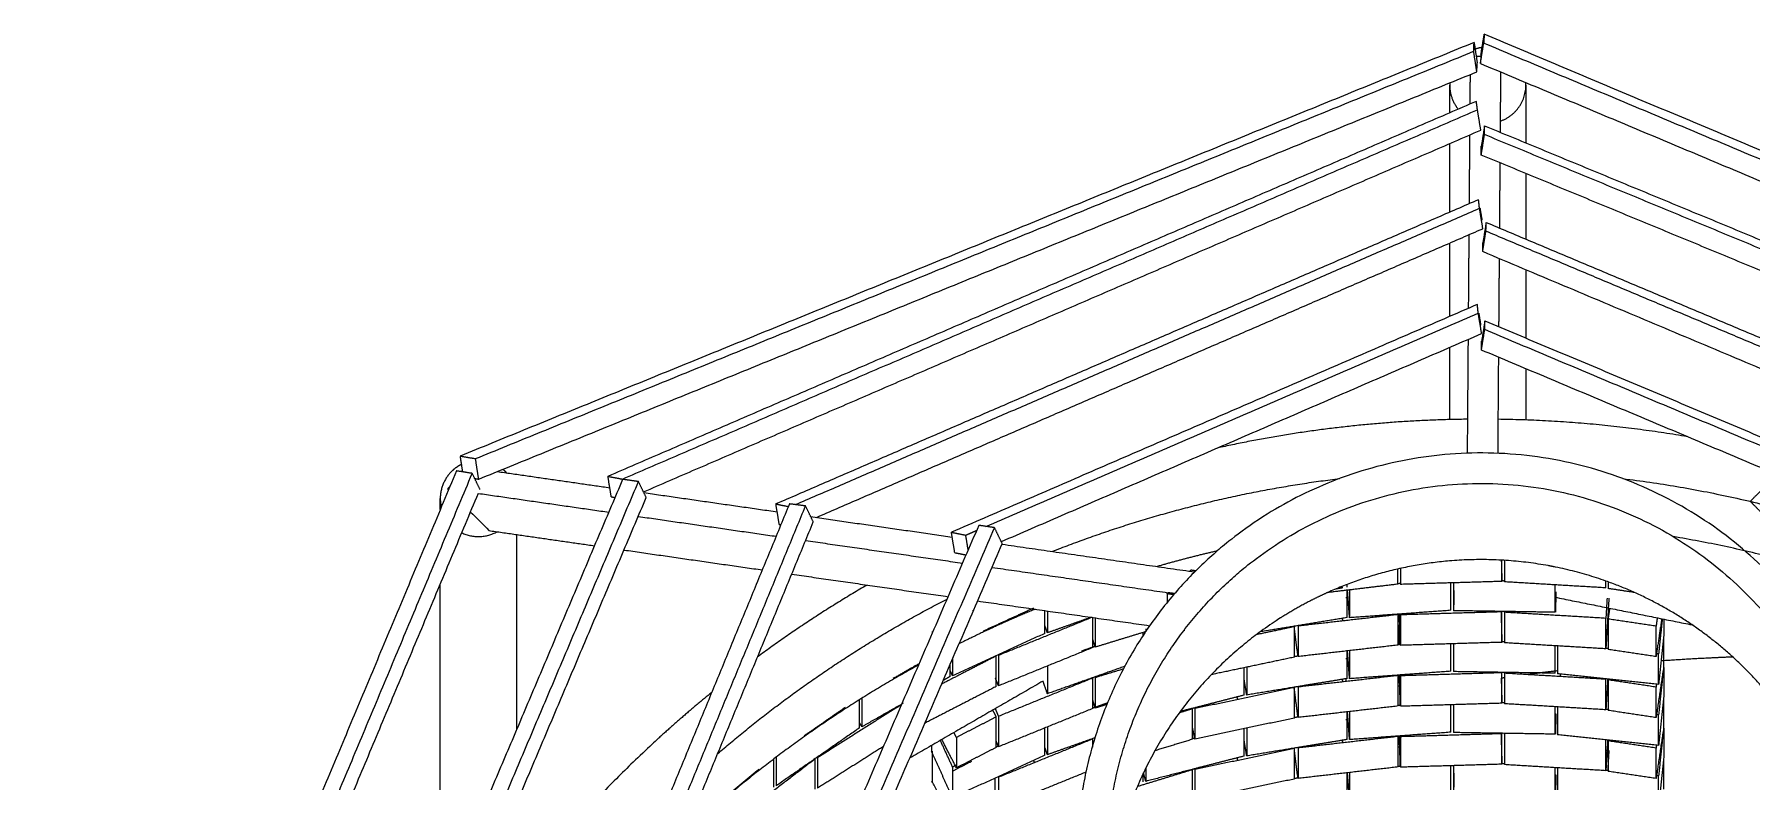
# Model space of a CAD drawing. Header units: millimetres. Extents: x 507.9 to 541, y 40.2 to 69.3.
# Drawn here: x 512.648 to 516.027, y 49.346 to 50.817 of the extents above; entities that cross this region are included whole.
import ezdxf

# ---------------------------------------------------------------- set-up
doc = ezdxf.new("R2010")
doc.units = ezdxf.units.MM
doc.layers.add('Make2D$Visible$Curves', color=7, linetype='Continuous', true_color=0x000000)

msp = doc.modelspace()

# ---------------------------------------------------------------- linework, layer by layer
at = {"layer": 'Make2D$Visible$Curves', "color": 18, "lineweight": -3, "true_color": 0x000000}
for points, degree in [([(515.48117, 50.80128), (514.48357, 50.39406), (513.48596, 49.98684)], 2), ([(515.48035, 50.78384), (515.48076, 50.79256), (515.48117, 50.80128)], 2), ([(515.48117, 50.80128), (515.48429, 50.7811), (515.48741, 50.76092)], 2), ([(515.49367, 50.75994), (515.49689, 50.78007), (515.50011, 50.80021)], 2), ([(515.49469, 50.77704), (515.49791, 50.79717), (515.50113, 50.81731)], 2), ([(515.50113, 50.81731), (515.50062, 50.80876), (515.50011, 50.80021)], 2), ([(515.50011, 50.80021), (516.47997, 50.38855), (517.45984, 49.97688)], 2), ([(517.49195, 49.98068), (516.49654, 50.399), (515.50113, 50.81731)], 2), ([(513.5159, 49.98172), (514.49813, 50.38278), (515.48035, 50.78384)], 2), ([(515.48658, 50.74348), (515.48347, 50.76366), (515.48035, 50.78384)], 2), ([(515.49587, 50.77337), (515.49075, 50.77339), (515.48564, 50.7734)], 2), ([(515.49469, 50.77704), (515.49418, 50.76849), (515.49367, 50.75994)], 2), ([(515.4963, 50.77636), (515.49549, 50.7767), (515.49469, 50.77704)], 2), ([(513.52214, 49.94136), (514.50436, 50.34242), (515.48658, 50.74348)], 2), ([(515.47326, 50.73804), (515.47304, 50.70896), (515.47282, 50.67988)], 2), ([(515.48658, 50.74348), (515.48699, 50.7522), (515.48741, 50.76092)], 2), ([(515.49367, 50.75994), (516.47353, 50.34827), (517.4534, 49.93661)], 2), ([(515.5333, 50.74367), (515.53285, 50.68412), (515.5324, 50.62457)], 2), ([(515.43315, 50.66268), (515.43315, 50.68999), (515.43315, 50.7173)], 2), ([(515.58315, 50.7173), (515.58315, 50.66064), (515.58315, 50.60397)], 2), ([(515.48553, 50.68532), (514.63105, 50.31607), (513.77656, 49.94682)], 2), ([(513.80518, 49.94146), (514.64651, 50.30514), (515.48784, 50.66883)], 2), ([(515.48784, 50.66883), (515.48669, 50.67707), (515.48553, 50.68532)], 2), ([(515.49438, 50.6286), (515.49111, 50.64871), (515.48784, 50.66883)], 2), ([(515.50179, 50.63723), (515.49861, 50.6171), (515.49544, 50.59696)], 2), ([(515.50163, 50.61988), (515.50171, 50.62856), (515.50179, 50.63723)], 2), ([(515.50179, 50.63723), (516.34591, 50.28795), (517.19004, 49.93866)], 2), ([(513.84662, 49.91632), (514.6705, 50.27246), (515.49438, 50.6286)], 2), ([(515.43315, 50.46703), (515.43315, 50.53458), (515.43315, 50.60213)], 2), ([(515.47236, 50.61912), (515.47185, 50.5516), (515.47134, 50.48409)], 2), ([(515.49528, 50.5796), (515.49845, 50.59974), (515.50163, 50.61988)], 2), ([(515.49528, 50.5796), (515.49536, 50.58828), (515.49544, 50.59696)], 2), ([(515.49544, 50.59696), (515.49665, 50.59646), (515.49786, 50.59596)], 2), ([(517.16147, 49.93283), (516.33155, 50.27636), (515.50163, 50.61988)], 2), ([(517.15512, 49.89256), (516.3252, 50.23608), (515.49528, 50.5796)], 2), ([(515.53195, 50.56443), (515.53146, 50.5002), (515.53097, 50.43597)], 2), ([(515.58315, 50.54323), (515.58315, 50.47868), (515.58315, 50.41413)], 2), ([(515.49, 50.49166), (514.79855, 50.19204), (514.10711, 49.89242)], 2), ([(514.14588, 49.89127), (514.81887, 50.183), (515.49186, 50.47474)], 2), ([(515.49186, 50.47474), (515.49093, 50.4832), (515.49, 50.49166)], 2), ([(515.49846, 50.43457), (515.49516, 50.45465), (515.49186, 50.47474)], 2), ([(515.49276, 50.47488), (515.49468, 50.46319), (515.49661, 50.4515)], 2), ([(514.1869, 49.86602), (514.84268, 50.15029), (515.49846, 50.43457)], 2), ([(515.49661, 50.4515), (515.49636, 50.45139), (515.49611, 50.45128)], 2), ([(515.49808, 50.38933), (515.5013, 50.40945), (515.50452, 50.42957)], 2), ([(515.50494, 50.44692), (515.50172, 50.4268), (515.4985, 50.40668)], 2), ([(515.50452, 50.42957), (515.50473, 50.43825), (515.50494, 50.44692)], 2), ([(516.82022, 49.87564), (516.16237, 50.15261), (515.50452, 50.42957)], 2), ([(515.50494, 50.44692), (516.17696, 50.16411), (516.84898, 49.8813)], 2), ([(515.43315, 50.26167), (515.43315, 50.33397), (515.43315, 50.40626)], 2), ([(515.47087, 50.42261), (515.47032, 50.35029), (515.46977, 50.27798)], 2), ([(515.49808, 50.38933), (515.49829, 50.39801), (515.4985, 50.40668)], 2), ([(515.4985, 50.40668), (515.4996, 50.40622), (515.50071, 50.40576)], 2), ([(516.77267, 49.85271), (516.13537, 50.12102), (515.49808, 50.38933)], 2), ([(515.53051, 50.37568), (515.53001, 50.30873), (515.5295, 50.24179)], 2), ([(515.58315, 50.35352), (515.58315, 50.28638), (515.58315, 50.21924)], 2), ([(515.48754, 50.28524), (514.97003, 50.06099), (514.45251, 49.83674)], 2), ([(514.52059, 49.84829), (515.00499, 50.0583), (515.48939, 50.26832)], 2), ([(515.48939, 50.26832), (515.48847, 50.27678), (515.48754, 50.28524)], 2), ([(515.496, 50.22815), (515.4927, 50.24823), (515.48939, 50.26832)], 2), ([(515.49033, 50.26828), (515.49224, 50.25668), (515.49415, 50.24508)], 2), ([(514.55105, 49.81847), (515.02352, 50.02331), (515.496, 50.22815)], 2), ([(515.49415, 50.24508), (515.49376, 50.24491), (515.49337, 50.24474)], 2), ([(515.49562, 50.19557), (515.49884, 50.21568), (515.50206, 50.2358)], 2), ([(515.50248, 50.25315), (515.49926, 50.23304), (515.49604, 50.21292)], 2), ([(515.50206, 50.2358), (515.50227, 50.24448), (515.50248, 50.25315)], 2), ([(516.48261, 49.82292), (515.99233, 50.02936), (515.50206, 50.2358)], 2), ([(515.50248, 50.25315), (516.00693, 50.04086), (516.51137, 49.82857)], 2), ([(515.43315, 50.05866), (515.43315, 50.12978), (515.43315, 50.2009)], 2), ([(515.46931, 50.21658), (515.46846, 50.10452), (515.46761, 49.99245)], 2), ([(515.49562, 50.19557), (515.49583, 50.20424), (515.49604, 50.21292)], 2), ([(516.47617, 49.78268), (515.98589, 49.98912), (515.49562, 50.19557)], 2), ([(515.49604, 50.21292), (515.49714, 50.21245), (515.49825, 50.21199)], 2), ([(515.52904, 50.18149), (515.52832, 50.08687), (515.52761, 49.99226)], 2), ([(515.58315, 50.15871), (515.58315, 50.10827), (515.58315, 50.05783)], 2), ([(513.47849, 49.95765), (513.06307, 48.96514), (512.64765, 47.97263)], 2), ([(513.50943, 49.95268), (513.49396, 49.95517), (513.47849, 49.95765)], 2), ([(513.49078, 49.95568), (513.48837, 49.97126), (513.48596, 49.98684)], 2), ([(513.48596, 49.98684), (513.50093, 49.98428), (513.5159, 49.98172)], 2), ([(513.52214, 49.94136), (513.51902, 49.96154), (513.5159, 49.98172)], 2), ([(513.55889, 49.95637), (513.66958, 49.94042), (513.78026, 49.92447)], 2), ([(512.69102, 47.99787), (513.10023, 48.97527), (513.50943, 49.95268)], 2), ([(513.8054, 49.94098), (513.44819, 49.09725), (513.09099, 48.25351)], 2), ([(513.13386, 48.27709), (513.48526, 49.10682), (513.83665, 49.93655)], 2), ([(513.46568, 49.9267), (513.46334, 49.92437), (513.46099, 49.92204)], 2), ([(513.46099, 49.92204), (513.4624, 49.92184), (513.46381, 49.92164)], 2), ([(513.46099, 49.92204), (513.4616, 49.92143), (513.46221, 49.92082), (513.46282, 49.92021)], 3), ([(513.52469, 49.92123), (513.51706, 49.93695), (513.50943, 49.95268)], 2), ([(513.51454, 49.94266), (513.51834, 49.94201), (513.52214, 49.94136)], 2), ([(513.78311, 49.90659), (513.77984, 49.9267), (513.77656, 49.94682)], 2), ([(513.77656, 49.94682), (513.79087, 49.94414), (513.80518, 49.94146)], 2), ([(513.80529, 49.94076), (513.80524, 49.94111), (513.80518, 49.94146)], 2), ([(513.83665, 49.93655), (513.82103, 49.93877), (513.8054, 49.94098)], 2), ([(513.85187, 49.90516), (513.84426, 49.92086), (513.83665, 49.93655)], 2), ([(516.02469, 49.89761), (516.03888, 49.91171), (516.05306, 49.92581)], 2), ([(512.70628, 47.96641), (513.11393, 48.94011), (513.52158, 49.9138)], 2), ([(513.14908, 48.24569), (513.50047, 49.07542), (513.85187, 49.90516)], 2), ([(513.44655, 49.88133), (513.44655, 49.89228), (513.44655, 49.90324)], 2), ([(513.52139, 49.91334), (513.64998, 49.89481), (513.77857, 49.87628)], 2), ([(514.13384, 49.89266), (513.85519, 49.21658), (513.57654, 48.5405)], 2), ([(513.61944, 48.56449), (513.89241, 49.22651), (514.16538, 49.88853)], 2), ([(513.78311, 49.90659), (513.78681, 49.9059), (513.79051, 49.90521)], 2), ([(513.84767, 49.91476), (513.97869, 49.89588), (514.10971, 49.877)], 2), ([(514.11371, 49.85225), (514.11041, 49.87234), (514.10711, 49.89242)], 2), ([(514.10711, 49.89242), (514.1194, 49.88993), (514.13169, 49.88745)], 2), ([(514.16538, 49.88853), (514.14961, 49.8906), (514.13384, 49.89266)], 2), ([(514.18066, 49.85728), (514.17302, 49.87291), (514.16538, 49.88853)], 2), ([(516.05289, 49.86925), (516.03879, 49.88343), (516.02469, 49.89761)], 2), ([(513.50612, 49.87665), (513.51823, 49.86446), (513.53034, 49.85228), (513.54245, 49.8401)], 3), ([(513.63472, 48.53324), (513.90769, 49.19526), (514.18066, 49.85728)], 2), ([(513.83668, 49.86791), (513.97237, 49.84836), (514.10806, 49.82881)], 2), ([(514.11371, 49.85225), (514.11537, 49.85192), (514.11702, 49.85158)], 2), ([(514.17566, 49.8675), (514.31486, 49.84744), (514.45405, 49.82738)], 2), ([(513.54245, 49.8401), (513.64624, 49.82514), (513.75003, 49.81019)], 2), ([(513.59655, 49.83202), (513.59655, 49.63996), (513.59655, 49.44789)], 2), ([(514.5064, 49.8504), (514.28919, 49.34632), (514.07198, 48.84224)], 2), ([(514.11484, 48.86554), (514.32614, 49.35566), (514.53744, 49.84577)], 2), ([(514.1655, 49.82053), (514.31993, 49.79828), (514.47436, 49.77603)], 2), ([(514.45912, 49.79657), (514.45581, 49.81666), (514.45251, 49.83674)], 2), ([(514.45251, 49.83674), (514.46664, 49.83388), (514.48076, 49.83102)], 2), ([(514.48076, 49.83102), (514.49144, 49.83565), (514.50211, 49.84028)], 2), ([(514.48553, 49.80198), (514.48315, 49.8165), (514.48076, 49.83102)], 2), ([(514.53744, 49.84577), (514.52192, 49.84809), (514.5064, 49.8504)], 2), ([(514.55262, 49.81428), (514.54503, 49.83003), (514.53744, 49.84577)], 2), ([(513.80867, 49.80174), (513.94453, 49.78216), (514.08039, 49.76259)], 2), ([(514.13001, 48.83405), (514.34132, 49.32416), (514.55262, 49.81428)], 2), ([(514.45912, 49.79657), (514.47019, 49.79433), (514.48127, 49.79209)], 2), ([(514.55228, 49.81323), (514.74184, 49.78592), (514.9314, 49.7586)], 2), ([(514.13843, 49.75422), (514.29215, 49.73207), (514.44587, 49.70992)], 2), ([(514.53261, 49.76763), (514.70563, 49.7427), (514.87865, 49.71777)], 2), ([(514.92374, 49.76213), (514.92268, 49.76107), (514.92161, 49.76001)], 2), ([(514.93361, 49.76071), (514.92867, 49.76142), (514.92374, 49.76213)], 2), ([(515.33106, 49.73452), (515.33106, 49.74953), (515.33106, 49.76454)], 2), ([(515.33605, 49.76555), (515.33605, 49.7498), (515.33605, 49.73406)], 2), ([(515.53472, 49.78185), (515.53534, 49.76092), (515.53596, 49.74)], 2), ([(515.53596, 49.74), (515.53596, 49.76089), (515.53596, 49.78178)], 2), ([(515.54089, 49.78149), (515.54089, 49.76029), (515.54089, 49.7391)], 2), ([(515.62738, 49.77153), (515.63331, 49.77033), (515.63924, 49.76913)], 2), ([(513.44655, 49.09335), (513.44655, 49.41396), (513.44655, 49.73457)], 2), ([(514.87693, 49.7156), (514.878, 49.71666), (514.87906, 49.71771)], 2), ([(514.89165, 49.7159), (514.88535, 49.71681), (514.87906, 49.71771)], 2), ([(515.33106, 49.73452), (515.26205, 49.72628), (515.19303, 49.71803)], 2), ([(515.2217, 49.72707), (515.21542, 49.72604), (515.20913, 49.72501)], 2), ([(515.22102, 49.73), (515.22127, 49.72852), (515.22151, 49.72704)], 2), ([(515.23109, 49.66861), (515.23109, 49.69569), (515.23109, 49.72278)], 2), ([(515.23168, 49.72836), (515.23148, 49.73119), (515.23127, 49.73402)], 2), ([(515.23609, 49.66837), (515.2341, 49.69553), (515.2321, 49.7227)], 2), ([(515.23609, 49.72318), (515.23609, 49.69577), (515.23609, 49.66837)], 2), ([(515.33605, 49.73571), (515.33364, 49.73554), (515.33123, 49.73536)], 2), ([(515.53596, 49.74), (515.436, 49.73703), (515.33605, 49.73406)], 2), ([(515.43555, 49.68303), (515.43555, 49.71002), (515.43555, 49.73701)], 2), ([(515.44052, 49.73716), (515.44052, 49.70975), (515.44052, 49.68234)], 2), ([(515.44147, 49.68234), (515.44178, 49.70233), (515.4421, 49.72233)], 2), ([(515.53417, 49.74023), (515.53417, 49.74009), (515.53418, 49.73995)], 2), ([(515.5413, 49.74075), (515.53783, 49.7408), (515.53436, 49.74086)], 2), ([(515.74054, 49.72722), (515.64071, 49.73316), (515.54089, 49.7391)], 2), ([(515.64049, 49.67918), (515.64049, 49.70618), (515.64049, 49.73317)], 2), ([(515.64207, 49.71917), (515.64176, 49.6992), (515.64144, 49.67923)], 2), ([(515.74054, 49.72722), (515.74054, 49.73398), (515.74054, 49.74075)], 2), ([(515.74537, 49.739), (515.74537, 49.73244), (515.74537, 49.72589)], 2), ([(515.79681, 49.71819), (515.77109, 49.72204), (515.74537, 49.72589)], 2), ([(515.75574, 49.73521), (515.75575, 49.73531), (515.75577, 49.73541)], 2), ([(514.49466, 49.68259), (514.49556, 49.683), (514.49646, 49.68342)], 2), ([(514.50435, 49.7015), (514.67351, 49.67712), (514.84267, 49.65275)], 2), ([(514.61408, 49.68733), (514.56462, 49.66466), (514.51516, 49.64198)], 2), ([(514.88987, 49.71373), (514.8834, 49.71467), (514.87693, 49.7156)], 2), ([(514.87693, 49.7156), (514.87693, 49.70705), (514.87693, 49.6985)], 2), ([(515.22876, 49.7081), (515.23112, 49.70827), (515.23348, 49.70845)], 2), ([(515.64078, 49.70882), (515.77554, 49.68163), (515.91031, 49.65444)], 2), ([(515.74291, 49.70716), (515.74172, 49.68719), (515.74054, 49.66722)], 2), ([(515.74647, 49.70705), (515.74351, 49.65713), (515.74054, 49.60722)], 2), ([(515.74537, 49.66589), (515.74697, 49.67661), (515.74858, 49.68734)], 2), ([(515.85413, 49.69072), (515.85407, 49.6903), (515.85401, 49.68988)], 2), ([(514.49474, 49.68192), (514.4949, 49.68159), (514.49507, 49.68126)], 2), ([(514.72944, 49.66918), (514.63739, 49.63175), (514.54534, 49.59432)], 2), ([(514.63665, 49.63768), (514.63665, 49.66009), (514.63665, 49.68249)], 2), ([(514.64154, 49.63877), (514.6391, 49.64567), (514.63665, 49.65256)], 2), ([(514.64154, 49.68174), (514.64154, 49.66026), (514.64154, 49.63877)], 2), ([(514.72811, 49.66947), (514.68483, 49.65412), (514.64154, 49.63877)], 2), ([(514.71889, 49.6649), (514.71872, 49.66548), (514.71854, 49.66607)], 2), ([(514.73061, 49.60966), (514.73061, 49.63966), (514.73061, 49.66966)], 2), ([(514.73554, 49.66819), (514.73554, 49.63936), (514.73554, 49.61054)], 2), ([(515.12746, 49.65082), (515.09004, 49.64292), (515.05262, 49.63502)], 2), ([(515.23109, 49.66861), (515.14571, 49.65461), (515.06034, 49.64062)], 2), ([(515.12729, 49.6516), (515.12738, 49.65121), (515.12746, 49.65082)], 2), ([(515.12746, 49.59082), (515.12746, 49.62082), (515.12746, 49.65082)], 2), ([(515.13467, 49.65196), (515.13462, 49.65237), (515.13456, 49.65279)], 2), ([(515.33207, 49.67463), (515.23337, 49.66329), (515.13467, 49.65196)], 2), ([(515.13467, 49.65196), (515.13467, 49.6223), (515.13467, 49.59264)], 2), ([(515.22151, 49.66704), (515.22192, 49.66453), (515.22233, 49.66202)], 2), ([(515.43555, 49.68303), (515.33582, 49.6757), (515.23609, 49.66837)], 2), ([(515.33196, 49.67541), (515.33201, 49.67502), (515.33207, 49.67463)], 2), ([(515.33207, 49.61463), (515.33207, 49.64463), (515.33207, 49.67463)], 2), ([(515.33308, 49.65401), (515.33409, 49.65404), (515.33511, 49.65407)], 2), ([(515.33422, 49.61558), (515.33365, 49.6348), (515.33308, 49.65401)], 2), ([(515.33605, 49.61406), (515.33513, 49.64482), (515.33422, 49.67558)], 2), ([(515.33605, 49.67406), (515.33602, 49.67488), (515.336, 49.67571)], 2), ([(515.53596, 49.68), (515.436, 49.67703), (515.33605, 49.67406)], 2), ([(515.33605, 49.67406), (515.33605, 49.64406), (515.33605, 49.61406)], 2), ([(515.64049, 49.67918), (515.54051, 49.68076), (515.44052, 49.68234)], 2), ([(515.53418, 49.67995), (515.53507, 49.64997), (515.53596, 49.62)], 2), ([(515.53594, 49.68083), (515.53595, 49.68042), (515.53596, 49.68)], 2), ([(515.53596, 49.62), (515.53596, 49.65), (515.53596, 49.68)], 2), ([(515.54089, 49.6791), (515.54094, 49.67993), (515.54099, 49.68075)], 2), ([(515.54089, 49.6791), (515.54089, 49.6491), (515.54089, 49.6191)], 2), ([(515.74054, 49.66722), (515.64071, 49.67316), (515.54089, 49.6791)], 2), ([(515.74054, 49.60722), (515.74054, 49.63722), (515.74054, 49.66722)], 2), ([(515.74537, 49.66589), (515.74537, 49.63589), (515.74537, 49.60589)], 2), ([(515.83933, 49.65182), (515.79235, 49.65885), (515.74537, 49.66589)], 2), ([(515.84179, 49.66827), (515.84056, 49.66005), (515.83933, 49.65182)], 2), ([(515.85051, 49.66651), (515.84492, 49.62917), (515.83933, 49.59182)], 2), ([(515.83933, 49.59182), (515.83933, 49.62182), (515.83933, 49.65182)], 2), ([(515.85156, 49.6663), (515.84792, 49.63171), (515.84428, 49.59712)], 2), ([(515.85475, 49.66602), (515.85475, 49.65129), (515.85475, 49.63657)], 2), ([(514.41566, 49.63982), (514.4154, 49.64038), (514.41514, 49.64095)], 2), ([(514.41518, 49.64097), (514.41586, 49.64132), (514.41655, 49.64167)], 2), ([(514.63665, 49.63768), (514.54575, 49.59601), (514.45485, 49.55433)], 2), ([(514.73554, 49.61054), (514.73307, 49.61859), (514.73061, 49.62665)], 2), ([(514.83483, 49.64093), (514.78518, 49.62573), (514.73554, 49.61054)], 2), ([(514.83004, 49.6341), (514.83004, 49.63683), (514.83004, 49.63956)], 2), ([(514.83501, 49.64626), (514.83501, 49.64361), (514.83501, 49.64097)], 2), ([(514.91126, 49.64287), (514.91126, 49.64411), (514.91126, 49.64536)], 2), ([(515.12746, 49.63179), (515.12849, 49.63191), (515.12951, 49.63203)], 2), ([(515.13467, 49.59196), (515.13108, 49.61967), (515.1275, 49.64739)], 2), ([(515.33603, 49.61571), (515.33379, 49.61555), (515.33156, 49.61538)], 2), ([(515.53596, 49.62), (515.436, 49.61703), (515.33605, 49.61406)], 2), ([(515.43555, 49.56303), (515.43555, 49.59002), (515.43555, 49.61701)], 2), ([(515.44052, 49.61746), (515.44052, 49.5899), (515.44052, 49.56234)], 2), ([(515.5409, 49.62076), (515.53844, 49.62079), (515.53597, 49.62083)], 2), ([(515.74054, 49.60722), (515.64071, 49.61316), (515.54089, 49.6191)], 2), ([(515.85475, 49.63657), (515.84951, 49.58684), (515.84428, 49.53712)], 2), ([(515.84582, 49.63197), (515.84686, 49.63181), (515.84791, 49.63165)], 2), ([(515.85413, 49.63072), (515.85413, 49.60072), (515.85413, 49.57072)], 2), ([(514.5405, 49.59301), (514.48702, 49.56548), (514.43354, 49.53795)], 2), ([(514.45324, 49.58326), (514.45415, 49.58379), (514.45505, 49.58431)], 2), ([(514.45485, 49.58765), (514.45485, 49.57099), (514.45485, 49.55433)], 2), ([(514.52477, 49.58491), (514.52451, 49.58553), (514.52426, 49.58615)], 2), ([(514.5405, 49.53301), (514.5405, 49.56301), (514.5405, 49.59301)], 2), ([(514.54534, 49.59432), (514.54508, 49.59495), (514.54482, 49.59558)], 2), ([(514.73061, 49.60966), (514.63797, 49.57199), (514.54534, 49.53432)], 2), ([(514.54534, 49.59432), (514.54534, 49.56432), (514.54534, 49.53432)], 2), ([(514.73588, 49.61222), (514.72224, 49.60738), (514.70861, 49.60255)], 2), ([(515.12746, 49.59082), (515.04589, 49.5736), (514.96432, 49.55639)], 2), ([(515.13433, 49.59275), (515.13089, 49.59219), (515.12745, 49.59162)], 2), ([(515.33207, 49.61463), (515.23337, 49.60329), (515.13467, 49.59196)], 2), ([(515.22876, 49.5881), (515.22997, 49.58819), (515.23117, 49.58828)], 2), ([(515.23109, 49.54861), (515.23109, 49.57582), (515.23109, 49.60303)], 2), ([(515.23609, 49.54837), (515.23408, 49.57576), (515.23207, 49.60314)], 2), ([(515.23609, 49.60361), (515.23609, 49.57599), (515.23609, 49.54837)], 2), ([(515.64049, 49.55918), (515.64049, 49.58618), (515.64049, 49.61317)], 2), ([(515.64538, 49.61288), (515.64538, 49.58547), (515.64538, 49.55806)], 2), ([(515.74548, 49.60752), (515.74303, 49.60778), (515.74059, 49.60803)], 2), ([(515.83933, 49.59182), (515.79235, 49.59885), (515.74537, 49.60589)], 2), ([(515.84428, 49.59712), (515.84209, 49.59735), (515.8399, 49.59758)], 2), ([(515.84428, 49.53712), (515.84428, 49.56712), (515.84428, 49.59712)], 2), ([(514.38906, 49.57796), (514.3636, 49.56341), (514.33814, 49.54887)], 2), ([(514.45007, 49.55281), (514.44347, 49.54904), (514.43686, 49.54526)], 2), ([(514.45007, 49.55281), (514.45007, 49.56462), (514.45007, 49.57643)], 2), ([(514.45485, 49.55433), (514.45246, 49.55954), (514.45007, 49.56474)], 2), ([(514.54534, 49.53432), (514.54215, 49.54216), (514.53896, 49.54999)], 2), ([(514.7304, 49.54957), (514.63787, 49.51195), (514.54534, 49.47432)], 2), ([(514.64154, 49.57344), (514.64154, 49.54611), (514.64154, 49.51877)], 2), ([(514.79398, 49.57282), (514.71776, 49.5458), (514.64154, 49.51877)], 2), ([(514.73036, 49.55026), (514.73048, 49.54996), (514.73061, 49.54966)], 2), ([(514.73061, 49.48966), (514.73061, 49.51966), (514.73061, 49.54966)], 2), ([(514.73554, 49.55054), (514.73532, 49.55124), (514.73511, 49.55195)], 2), ([(514.79096, 49.5675), (514.76325, 49.55902), (514.73554, 49.55054)], 2), ([(514.73554, 49.55054), (514.73554, 49.52054), (514.73554, 49.49054)], 2), ([(515.02871, 49.51605), (515.02871, 49.54301), (515.02871, 49.56998)], 2), ([(515.03372, 49.57103), (515.03372, 49.54365), (515.03372, 49.51626)], 2), ([(515.23109, 49.54861), (515.17925, 49.54011), (515.12741, 49.53162)], 2), ([(515.33207, 49.55463), (515.23337, 49.54329), (515.13467, 49.53196)], 2), ([(515.22876, 49.54823), (515.22876, 49.5455), (515.22876, 49.54276)], 2), ([(515.43555, 49.56303), (515.33582, 49.5557), (515.23609, 49.54837)], 2), ([(515.33196, 49.55545), (515.33201, 49.55504), (515.33207, 49.55463)], 2), ([(515.33207, 49.49463), (515.33207, 49.52463), (515.33207, 49.55463)], 2), ([(515.33605, 49.49406), (515.33513, 49.52482), (515.33422, 49.55558)], 2), ([(515.33605, 49.55406), (515.33602, 49.55488), (515.336, 49.55571)], 2), ([(515.53596, 49.56), (515.436, 49.55703), (515.33605, 49.55406)], 2), ([(515.33605, 49.55406), (515.33605, 49.52483), (515.33605, 49.4956)], 2), ([(515.64049, 49.55918), (515.54051, 49.56076), (515.44052, 49.56234)], 2), ([(515.5345, 49.5492), (515.53522, 49.52485), (515.53595, 49.5005)], 2), ([(515.53594, 49.56083), (515.53595, 49.56042), (515.53596, 49.56)], 2), ([(515.53596, 49.50131), (515.53596, 49.53065), (515.53596, 49.56)], 2), ([(515.54089, 49.5591), (515.54095, 49.5601), (515.54101, 49.56111)], 2), ([(515.54089, 49.5591), (515.54089, 49.5291), (515.54089, 49.4991)], 2), ([(515.74054, 49.54722), (515.64071, 49.55316), (515.54089, 49.5591)], 2), ([(515.84428, 49.53712), (515.74483, 49.54759), (515.64538, 49.55806)], 2), ([(515.65111, 49.55254), (515.65137, 49.55497), (515.65163, 49.5574)], 2), ([(515.74059, 49.54806), (515.74056, 49.54764), (515.74054, 49.54722)], 2), ([(515.85413, 49.57072), (515.84673, 49.52127), (515.83933, 49.47182)], 2), ([(515.85412, 49.57062), (515.8492, 49.52387), (515.84428, 49.47712)], 2), ([(515.85431, 49.57661), (515.85453, 49.57659), (515.85475, 49.57657)], 2), ([(515.85475, 49.57059), (515.85475, 49.54358), (515.85475, 49.51657)], 2), ([(514.6329, 49.54372), (514.50192, 49.46802), (514.37093, 49.39232)], 2), ([(514.5405, 49.53301), (514.47054, 49.49699), (514.40057, 49.46098)], 2), ([(514.64154, 49.51877), (514.63714, 49.5312), (514.63273, 49.54362)], 2), ([(514.71885, 49.54503), (514.71869, 49.54555), (514.71854, 49.54607)], 2), ([(515.02871, 49.51605), (514.97769, 49.50294), (514.92667, 49.48982)], 2), ([(515.12746, 49.53082), (515.02961, 49.51017), (514.93177, 49.48952)], 2), ([(515.03372, 49.51626), (515.03122, 49.53153), (515.02871, 49.5468)], 2), ([(515.1269, 49.53153), (515.08031, 49.52389), (515.03372, 49.51626)], 2), ([(515.13467, 49.47196), (515.1309, 49.50107), (515.12714, 49.53017)], 2), ([(515.12729, 49.5316), (515.12738, 49.53121), (515.12746, 49.53082)], 2), ([(515.12746, 49.47082), (515.12746, 49.50082), (515.12746, 49.53082)], 2), ([(515.13467, 49.53196), (515.13462, 49.53237), (515.13456, 49.53279)], 2), ([(515.13467, 49.53196), (515.13467, 49.50244), (515.13467, 49.47293)], 2), ([(515.22151, 49.54704), (515.22192, 49.54454), (515.22233, 49.54204)], 2), ([(515.33308, 49.53401), (515.33397, 49.53404), (515.33486, 49.53407)], 2), ([(515.74054, 49.48722), (515.74054, 49.51722), (515.74054, 49.54722)], 2), ([(515.74413, 49.5477), (515.74236, 49.51794), (515.74059, 49.48819)], 2), ([(515.74537, 49.54589), (515.7455, 49.54679), (515.74564, 49.54769)], 2), ([(515.74537, 49.54589), (515.74537, 49.51589), (515.74537, 49.48589)], 2), ([(515.83933, 49.53182), (515.79235, 49.53885), (515.74537, 49.54589)], 2), ([(515.84019, 49.53755), (515.83976, 49.53468), (515.83933, 49.53182)], 2), ([(515.83933, 49.47182), (515.83933, 49.50182), (515.83933, 49.53182)], 2), ([(515.85475, 49.51657), (515.84951, 49.46684), (515.84428, 49.41712)], 2), ([(514.24354, 49.492), (514.20299, 49.46377), (514.16244, 49.43554)], 2), ([(514.35456, 49.49757), (514.27178, 49.44516), (514.18901, 49.39274)], 2), ([(514.27179, 49.45167), (514.27179, 49.47941), (514.27179, 49.50714)], 2), ([(514.27641, 49.51018), (514.27641, 49.4819), (514.27641, 49.45361)], 2), ([(514.35784, 49.50012), (514.31712, 49.47686), (514.27641, 49.45361)], 2), ([(514.3389, 49.48766), (514.33858, 49.4883), (514.33825, 49.48893)], 2), ([(514.53363, 49.48635), (514.53707, 49.47968), (514.5405, 49.47301)], 2), ([(514.54534, 49.47432), (514.54224, 49.48193), (514.53915, 49.48954)], 2), ([(514.73061, 49.48966), (514.63797, 49.45199), (514.54534, 49.41432)], 2), ([(514.73554, 49.49054), (514.73307, 49.49859), (514.73061, 49.50665)], 2), ([(514.75997, 49.50076), (514.74533, 49.49557), (514.7307, 49.49038)], 2), ([(514.7583, 49.49751), (514.74692, 49.49402), (514.73554, 49.49054)], 2), ([(514.92678, 49.48909), (514.91397, 49.48517), (514.90116, 49.48124)], 2), ([(514.92656, 49.48979), (514.91484, 49.48678), (514.90312, 49.48377)], 2), ([(514.91966, 49.48691), (514.91955, 49.48743), (514.91944, 49.48796)], 2), ([(514.92656, 49.48979), (514.92667, 49.48944), (514.92678, 49.48909)], 2), ([(514.92678, 49.42909), (514.92678, 49.45909), (514.92678, 49.48909)], 2), ([(514.93177, 49.48952), (514.93161, 49.49028), (514.93145, 49.49105)], 2), ([(514.93177, 49.48952), (514.93177, 49.45952), (514.93177, 49.42952)], 2), ([(515.01425, 49.51233), (515.01491, 49.50977), (515.01557, 49.5072)], 2), ([(515.12746, 49.51179), (515.12845, 49.5119), (515.12943, 49.51202)], 2), ([(515.33207, 49.49463), (515.23337, 49.48329), (515.13467, 49.47196)], 2), ([(515.23109, 49.42861), (515.23109, 49.45582), (515.23109, 49.48303)], 2), ([(515.23609, 49.42837), (515.23409, 49.45566), (515.23208, 49.48295)], 2), ([(515.23609, 49.48361), (515.23609, 49.45599), (515.23609, 49.42837)], 2), ([(515.3364, 49.49574), (515.33428, 49.49558), (515.33215, 49.49543)], 2), ([(515.53596, 49.5), (515.436, 49.49703), (515.33605, 49.49406)], 2), ([(515.43555, 49.44303), (515.43555, 49.47002), (515.43555, 49.49701)], 2), ([(515.44052, 49.49716), (515.44052, 49.46975), (515.44052, 49.44234)], 2), ([(515.53596, 49.5), (515.53596, 49.50025), (515.53596, 49.5005)], 2), ([(515.54127, 49.50075), (515.53885, 49.50079), (515.53642, 49.50083)], 2), ([(515.74054, 49.48722), (515.64071, 49.49316), (515.54089, 49.4991)], 2), ([(515.64049, 49.43918), (515.64049, 49.46618), (515.64049, 49.49317)], 2), ([(515.64538, 49.49288), (515.64538, 49.46547), (515.64538, 49.43806)], 2), ([(515.74537, 49.48753), (515.74312, 49.48777), (515.74087, 49.488)], 2), ([(515.83933, 49.47182), (515.79235, 49.47885), (515.74537, 49.48589)], 2), ([(515.84593, 49.51195), (515.84692, 49.5118), (515.84791, 49.51165)], 2), ([(515.85413, 49.51072), (515.85413, 49.48072), (515.85413, 49.45072)], 2), ([(514.27179, 49.45167), (514.18972, 49.39453), (514.10765, 49.3374)], 2), ([(514.27641, 49.45361), (514.2741, 49.45765), (514.27179, 49.46169)], 2), ([(514.5405, 49.47301), (514.50146, 49.45291), (514.46242, 49.43282)], 2), ([(514.5405, 49.41301), (514.5405, 49.44301), (514.5405, 49.47301)], 2), ([(514.54534, 49.47432), (514.54534, 49.44432), (514.54534, 49.41432)], 2), ([(514.63665, 49.39768), (514.63665, 49.42457), (514.63665, 49.45145)], 2), ([(514.64154, 49.45344), (514.64154, 49.42611), (514.64154, 49.39877)], 2), ([(514.93177, 49.42952), (514.92927, 49.44135), (514.92678, 49.45318)], 2), ([(515.12746, 49.47082), (515.02961, 49.45017), (514.93177, 49.42952)], 2), ([(515.02871, 49.39605), (515.02871, 49.42315), (515.02871, 49.45026)], 2), ([(515.03372, 49.45103), (515.03372, 49.42365), (515.03372, 49.39626)], 2), ([(515.13471, 49.47281), (515.13127, 49.47225), (515.12783, 49.47168)], 2), ([(515.22876, 49.4681), (515.23096, 49.46826), (515.23315, 49.46842)], 2), ([(515.6409, 49.47919), (515.64149, 49.47918), (515.64207, 49.47917)], 2), ([(515.64207, 49.47917), (515.64176, 49.45913), (515.64144, 49.43909)], 2), ([(515.85413, 49.45072), (515.84673, 49.40127), (515.83933, 49.35182)], 2), ([(515.84428, 49.47712), (515.84193, 49.47736), (515.83959, 49.47761)], 2), ([(515.84428, 49.41712), (515.84428, 49.44712), (515.84428, 49.47712)], 2), ([(515.85414, 49.45079), (515.84921, 49.40395), (515.84428, 49.35712)], 2), ([(515.85475, 49.45072), (515.85475, 49.42364), (515.85475, 49.39657)], 2), ([(514.15519, 49.42883), (514.15531, 49.42867), (514.15544, 49.4285)], 2), ([(514.31907, 49.4151), (514.25404, 49.37392), (514.18901, 49.33274)], 2), ([(514.41317, 49.41673), (514.41317, 49.41098), (514.41317, 49.40523)], 2), ([(514.45485, 49.37433), (514.4428, 49.40061), (514.43075, 49.42689)], 2), ([(514.46242, 49.37282), (514.44806, 49.40071), (514.43371, 49.4286)], 2), ([(514.46242, 49.43282), (514.45997, 49.43759), (514.45751, 49.44236)], 2), ([(514.46242, 49.43282), (514.46242, 49.40282), (514.46242, 49.37282)], 2), ([(514.5405, 49.41301), (514.50146, 49.39291), (514.46242, 49.37282)], 2), ([(514.54534, 49.41432), (514.54292, 49.42026), (514.5405, 49.42621)], 2), ([(514.54521, 49.41576), (514.543, 49.41474), (514.54078, 49.41373)], 2), ([(514.73061, 49.42966), (514.63797, 49.39199), (514.54534, 49.35432)], 2), ([(514.73553, 49.43209), (514.68853, 49.41543), (514.64154, 49.39877)], 2), ([(514.73061, 49.41344), (514.73061, 49.42155), (514.73061, 49.42966)], 2), ([(514.73554, 49.43054), (514.73532, 49.43124), (514.73511, 49.43195)], 2), ([(514.92678, 49.42909), (514.88994, 49.41781), (514.8531, 49.40653)], 2), ([(514.9317, 49.43111), (514.92924, 49.43048), (514.92678, 49.42985)], 2), ([(515.03372, 49.39626), (515.03122, 49.41153), (515.02871, 49.4268)], 2), ([(515.23109, 49.42861), (515.17944, 49.42014), (515.12779, 49.41168)], 2), ([(515.33207, 49.43463), (515.23337, 49.42329), (515.13467, 49.41196)], 2), ([(515.22151, 49.42704), (515.22192, 49.42453), (515.22233, 49.42202)], 2), ([(515.43555, 49.44303), (515.33582, 49.4357), (515.23609, 49.42837)], 2), ([(515.33196, 49.43541), (515.33201, 49.43502), (515.33207, 49.43463)], 2), ([(515.33207, 49.37463), (515.33207, 49.40463), (515.33207, 49.43463)], 2), ([(515.33308, 49.41401), (515.33397, 49.41404), (515.33486, 49.41407)], 2), ([(515.336, 49.3756), (515.33511, 49.40559), (515.33422, 49.43558)], 2), ([(515.33605, 49.43406), (515.33602, 49.43488), (515.336, 49.43571)], 2), ([(515.53562, 49.43999), (515.43583, 49.43702), (515.33605, 49.43406)], 2), ([(515.33605, 49.43406), (515.33605, 49.40406), (515.33605, 49.37406)], 2), ([(515.64049, 49.43918), (515.54051, 49.44076), (515.44052, 49.44234)], 2), ([(515.53418, 49.43995), (515.53507, 49.40997), (515.53596, 49.38)], 2), ([(515.53592, 49.44118), (515.53594, 49.44059), (515.53596, 49.44)], 2), ([(515.53596, 49.38088), (515.53596, 49.41044), (515.53596, 49.44)], 2), ([(515.54089, 49.4391), (515.54094, 49.43993), (515.54099, 49.44075)], 2), ([(515.54089, 49.4391), (515.54089, 49.4091), (515.54089, 49.3791)], 2), ([(515.84428, 49.41712), (515.74483, 49.42759), (515.64538, 49.43806)], 2), ([(515.74058, 49.42803), (515.74056, 49.42763), (515.74054, 49.42722)], 2), ([(515.74054, 49.36722), (515.74054, 49.39722), (515.74054, 49.42722)], 2), ([(515.74413, 49.42766), (515.74235, 49.39772), (515.74057, 49.36778)], 2), ([(515.74537, 49.42589), (515.74549, 49.4267), (515.74561, 49.42751)], 2), ([(515.74537, 49.42589), (515.74537, 49.39589), (515.74537, 49.36589)], 2), ([(515.83933, 49.41182), (515.79235, 49.41885), (515.74537, 49.42589)], 2), ([(515.84019, 49.41755), (515.83976, 49.41468), (515.83933, 49.41182)], 2), ([(514.18448, 49.39059), (514.10509, 49.32978), (514.0257, 49.26898)], 2), ([(514.10322, 49.33506), (514.10322, 49.36276), (514.10322, 49.39046)], 2), ([(514.10765, 49.39411), (514.10765, 49.36575), (514.10765, 49.3374)], 2), ([(514.18448, 49.33059), (514.18448, 49.36059), (514.18448, 49.39059)], 2), ([(514.18901, 49.39274), (514.18872, 49.39319), (514.18843, 49.39364)], 2), ([(514.18901, 49.39274), (514.18901, 49.36274), (514.18901, 49.33274)], 2), ([(514.45485, 49.31433), (514.43401, 49.35978), (514.41317, 49.40523)], 2), ([(514.41472, 49.40594), (514.41472, 49.37594), (514.41472, 49.34594)], 2), ([(514.63665, 49.39768), (514.54575, 49.35601), (514.45485, 49.31433)], 2), ([(514.45496, 49.36666), (514.47388, 49.3764), (514.4928, 49.38613)], 2), ([(514.61413, 49.3868), (514.615, 49.3849), (514.61587, 49.383)], 2), ([(514.64154, 49.39877), (514.6391, 49.40567), (514.63665, 49.41256)], 2), ([(515.02871, 49.39605), (514.9779, 49.38299), (514.92708, 49.36993)], 2), ([(515.12746, 49.41082), (515.02961, 49.39017), (514.93177, 49.36952)], 2), ([(515.01416, 49.39267), (515.01486, 49.38994), (515.01557, 49.3872)], 2), ([(515.12727, 49.41159), (515.0805, 49.40392), (515.03372, 49.39626)], 2), ([(515.12729, 49.4116), (515.12738, 49.41121), (515.12746, 49.41082)], 2), ([(515.12746, 49.35115), (515.12746, 49.38098), (515.12746, 49.41082)], 2), ([(515.13467, 49.35196), (515.13106, 49.37982), (515.12746, 49.40768)], 2), ([(515.12782, 49.39183), (515.12886, 49.39195), (515.1299, 49.39207)], 2), ([(515.13467, 49.41196), (515.13462, 49.41237), (515.13456, 49.41279)], 2), ([(515.13467, 49.41196), (515.13467, 49.38223), (515.13467, 49.3525)], 2), ([(515.53596, 49.38), (515.436, 49.37703), (515.33605, 49.37406)], 2), ([(515.54046, 49.38076), (515.53844, 49.38079), (515.53641, 49.38083)], 2), ([(515.74054, 49.36722), (515.64071, 49.37316), (515.54089, 49.3791)], 2), ([(515.74064, 49.40739), (515.74301, 49.40725), (515.74537, 49.40711)], 2), ([(515.74647, 49.40705), (515.7453, 49.38736), (515.74413, 49.36768)], 2), ([(515.83933, 49.35182), (515.83933, 49.38182), (515.83933, 49.41182)], 2), ([(515.85475, 49.39657), (515.84951, 49.34684), (515.84428, 49.29712)], 2), ([(515.84579, 49.39197), (515.84685, 49.39181), (515.84791, 49.39165)], 2), ([(515.85413, 49.39072), (515.85413, 49.36072), (515.85413, 49.33072)], 2), ([(514.07344, 49.37012), (514.03175, 49.3352), (513.99006, 49.30027)], 2), ([(514.16286, 49.37403), (514.16246, 49.37466), (514.16207, 49.37528)], 2), ([(514.41317, 49.34523), (514.4139, 49.34557), (514.41462, 49.3459)], 2), ([(514.46049, 49.25703), (514.43761, 49.30149), (514.41472, 49.34594)], 2), ([(514.43555, 49.35549), (514.43581, 49.35561), (514.43607, 49.35573)], 2), ([(514.46262, 49.37789), (514.45873, 49.37611), (514.45485, 49.37433)], 2), ([(514.45485, 49.37433), (514.45485, 49.34433), (514.45485, 49.31433)], 2), ([(514.53857, 49.29722), (514.53857, 49.32497), (514.53857, 49.35271)], 2), ([(514.54534, 49.35432), (514.54508, 49.35495), (514.54482, 49.35558)], 2), ([(514.71727, 49.36424), (514.6313, 49.32928), (514.54534, 49.29432)], 2), ([(514.54534, 49.35432), (514.54534, 49.32432), (514.54534, 49.29432)], 2), ([(514.92678, 49.36909), (514.87281, 49.35256), (514.81884, 49.33604)], 2), ([(514.83004, 49.34561), (514.83004, 49.3537), (514.83004, 49.36179)], 2), ([(514.83501, 49.34626), (514.83284, 49.35469), (514.83068, 49.36313)], 2), ([(514.83501, 49.37209), (514.83501, 49.35918), (514.83501, 49.34626)], 2), ([(514.92668, 49.36982), (514.88085, 49.35804), (514.83501, 49.34626)], 2), ([(514.91966, 49.36691), (514.91955, 49.36743), (514.91944, 49.36796)], 2), ([(514.92656, 49.36979), (514.92667, 49.36944), (514.92678, 49.36909)], 2), ([(514.92678, 49.30909), (514.92678, 49.33909), (514.92678, 49.36909)], 2), ([(514.93177, 49.36952), (514.93161, 49.37028), (514.93145, 49.37105)], 2), ([(514.93177, 49.36952), (514.93177, 49.33952), (514.93177, 49.30952)], 2), ([(515.12746, 49.35082), (515.02961, 49.33017), (514.93177, 49.30952)], 2), ([(515.13456, 49.35279), (515.13101, 49.3522), (515.12746, 49.35162)], 2), ([(515.33207, 49.37463), (515.23337, 49.36329), (515.13467, 49.35196)], 2), ([(515.23109, 49.30861), (515.23109, 49.33582), (515.23109, 49.36303)], 2), ([(515.23609, 49.30837), (515.23408, 49.33576), (515.23207, 49.36314)], 2), ([(515.23609, 49.36361), (515.23609, 49.33599), (515.23609, 49.30837)], 2), ([(515.3364, 49.37574), (515.33424, 49.37558), (515.33207, 49.37542)], 2), ([(515.43555, 49.32303), (515.43555, 49.35002), (515.43555, 49.37701)], 2), ([(515.44052, 49.37688), (515.44052, 49.34961), (515.44052, 49.32234)], 2), ([(515.44147, 49.3228), (515.44178, 49.34256), (515.4421, 49.36233)], 2), ([(515.64049, 49.31918), (515.64049, 49.34618), (515.64049, 49.37317)], 2), ([(515.64103, 49.35919), (515.64155, 49.35918), (515.64207, 49.35917)], 2), ([(515.64207, 49.35917), (515.64171, 49.33615), (515.64134, 49.31312)], 2), ([(515.64538, 49.37288), (515.64538, 49.34547), (515.64538, 49.31806)], 2), ([(515.74545, 49.36752), (515.74301, 49.36778), (515.74056, 49.36804)], 2), ([(515.83933, 49.35182), (515.79235, 49.35885), (515.74537, 49.36589)], 2), ([(515.84428, 49.35712), (515.84207, 49.35735), (515.83987, 49.35758)], 2), ([(515.84428, 49.29712), (515.84428, 49.32712), (515.84428, 49.35712)], 2)]:
    msp.add_open_spline(points, degree=degree, dxfattribs=at)
for points, weights in [([(515.49883, 50.79172), (515.4895, 50.79055), (515.48075, 50.78712)], [0.952397336861, 0.913438920453, 0.889835599287]), ([(515.43329, 50.72197), (515.43316, 50.71982), (515.43315, 50.71766)], [0.977403192488, 0.988228494318, 1]), ([(515.43315, 50.71766), (515.43302, 50.6908), (515.44998, 50.66996)], [1, 0.87078187803, 0.855580209654]), ([(515.53289, 50.6465), (515.58289, 50.66398), (515.58315, 50.71694)], [0.897123190948, 0.773674422557, 1]), ([(515.58315, 50.7173), (515.58315, 50.71986), (515.58297, 50.72242)], [0.998021399949, 0.98420168737, 0.971703959199]), ([(515.46811, 50.0593), (515.2191, 50.05651), (514.97596, 50.00265)], [0.854078157974, 0.856281579641, 0.867736847414]), ([(515.90106, 50.02485), (515.71593, 50.05663), (515.52811, 50.05922)], [0.8572631644, 0.852861912623, 0.853682277638]), ([(514.65112, 49.79902), (514.92462, 49.90691), (515.21647, 49.94252)], [0.891221119852, 0.867910336157, 0.859025498681]), ([(515.77413, 49.94245), (516.1975, 49.89067), (516.57414, 49.69052)], [0.855035962929, 0.861696953832, 0.898284848644]), ([(513.44655, 49.90324), (513.44655, 49.89454), (513.44854, 49.88608)], [0.853555280099, 0.853702491458, 0.865318938157]), ([(513.48889, 49.83572), (513.52411, 49.81868), (513.55824, 49.83782)], [0.897752382281, 0.802493824343, 0.912538430887]), ([(516.62145, 49.56466), (516.2705, 49.76185), (515.87342, 49.8281)], [0.903250795539, 0.866642947446, 0.857000985066]), ([(514.97569, 49.80005), (514.91631, 49.78629), (514.85774, 49.76939)], [0.868851052849, 0.871945341603, 0.875665518335]), ([(515.43282, 49.78029), (515.3076, 49.76967), (515.19301, 49.71808)], [0.870992791959, 0.892796246141, 0.941859272156]), ([(515.74055, 49.74072), (515.59095, 49.79371), (515.43282, 49.78029)], [0.857814013198, 0.844933488757, 0.870992791959]), ([(514.28645, 49.7329), (514.17496, 49.6679), (514.07109, 49.59133)], [0.925787307095, 0.940501316752, 0.958212562205]), ([(515.19301, 49.71808), (515.17686, 49.7108), (515.16107, 49.70276)], [0.941859272158, 0.949214391527, 0.957182128991]), ([(516.05999, 49.51833), (515.93078, 49.67335), (515.74055, 49.74072)], [0.959218615876, 0.87477129924, 0.857814013198]), ([(513.99271, 49.40092), (514.20021, 49.57997), (514.44399, 49.70523)], [0.985915882891, 0.941718376293, 0.912278974923]), ([(514.61707, 49.68528), (514.54117, 49.65392), (514.46769, 49.61723)], [0.894274982145, 0.901305765199, 0.909550447525]), ([(515.54103, 49.55014), (515.53875, 49.54982), (515.53648, 49.54949)], [0.964434227218, 0.964248939987, 0.964063962381]), ([(515.64587, 49.56393), (515.61602, 49.56038), (515.58622, 49.55641)], [0.973152837557, 0.970622567928, 0.968145829186])]:
    msp.add_rational_spline(points, weights, degree=2, dxfattribs=at)
for points, weights, knots in [([(516.15775, 49.6374), (515.71776, 50.30017), (515.05499, 49.86017), (514.69947, 49.62414), (514.69947, 49.1974)], [1, 0.707106781187, 1, 0.818200206403, 0.862087884068], [0, 0, 0, 1.2496035, 1.2496035, 2.0252366, 2.0252366, 2.0252366]), ([(513.48853, 49.97058), (513.47744, 49.96514), (513.46867, 49.95643), (513.44655, 49.93443), (513.44655, 49.90324)], [0.900099477984, 0.936115589447, 1, 0.853027356671, 0.853555280099], [0.327733103, 0.327733103, 0.327733103, 0.353429174, 0.353429174, 0.412545621, 0.412545621, 0.412545621]), ([(513.57704, 49.95369), (513.57592, 49.95493), (513.57474, 49.95611), (513.57241, 49.95845), (513.56988, 49.96058)], [0.982287432903, 0.990858394186, 1, 0.982073917384, 0.966342111844], [0.231942443, 0.231942443, 0.231942443, 0.235619449, 0.235619449, 0.242829813, 0.242829813, 0.242829813]), ([(514.75947, 49.1974), (514.75947, 49.59196), (515.08818, 49.81018), (515.70095, 50.21699), (516.10777, 49.60422)], [0.862087884068, 0.818200206403, 1, 0.707106781187, 1], [-2.0252366, -2.0252366, -2.0252366, -1.2496035, -1.2496035, 0, 0, 0]), ([(515.16107, 49.70276), (515.1234, 49.68356), (515.08818, 49.66018), (514.79873, 49.46802), (514.7633, 49.1224)], [0.957182128991, 0.976744613396, 1, 0.836360968202, 0.855571732902], [1.15038644, 1.15038644, 1.15038644, 1.24960353, 1.24960353, 1.94775527, 1.94775527, 1.94775527]), ([(515.99053, 49.59102), (515.96665, 49.5901), (515.94277, 49.58892), (515.89608, 49.58661), (515.84945, 49.58329)], [0.995458786707, 0.99771151252, 1, 0.995533961415, 0.991204119227], [6.72734849, 6.72734849, 6.72734849, 6.78032578, 6.78032578, 6.88371225, 6.88371225, 6.88371225]), ([(514.38795, 49.57545), (514.14004, 49.43929), (513.93252, 49.24711), (513.92976, 49.24456), (513.92702, 49.242)], [0.919093235242, 0.951523222837, 1, 0.999324469359, 0.998652054814], [3.14542537, 3.14542537, 3.14542537, 3.769279, 3.769279, 3.77797248, 3.77797248, 3.77797248]), ([(513.98096, 49.52152), (513.92114, 49.47287), (513.86457, 49.42048), (513.57381, 49.15123), (513.38506, 48.80278)], [0.974910092649, 0.986866096458, 1, 0.935973768903, 0.899939707001], [3.60025717, 3.60025717, 3.60025717, 3.769279, 3.769279, 4.59324047, 4.59324047, 4.59324047])]:
    msp.add_rational_spline(points, weights, degree=2, knots=knots, dxfattribs=at)

doc.saveas('drawing.dxf')
